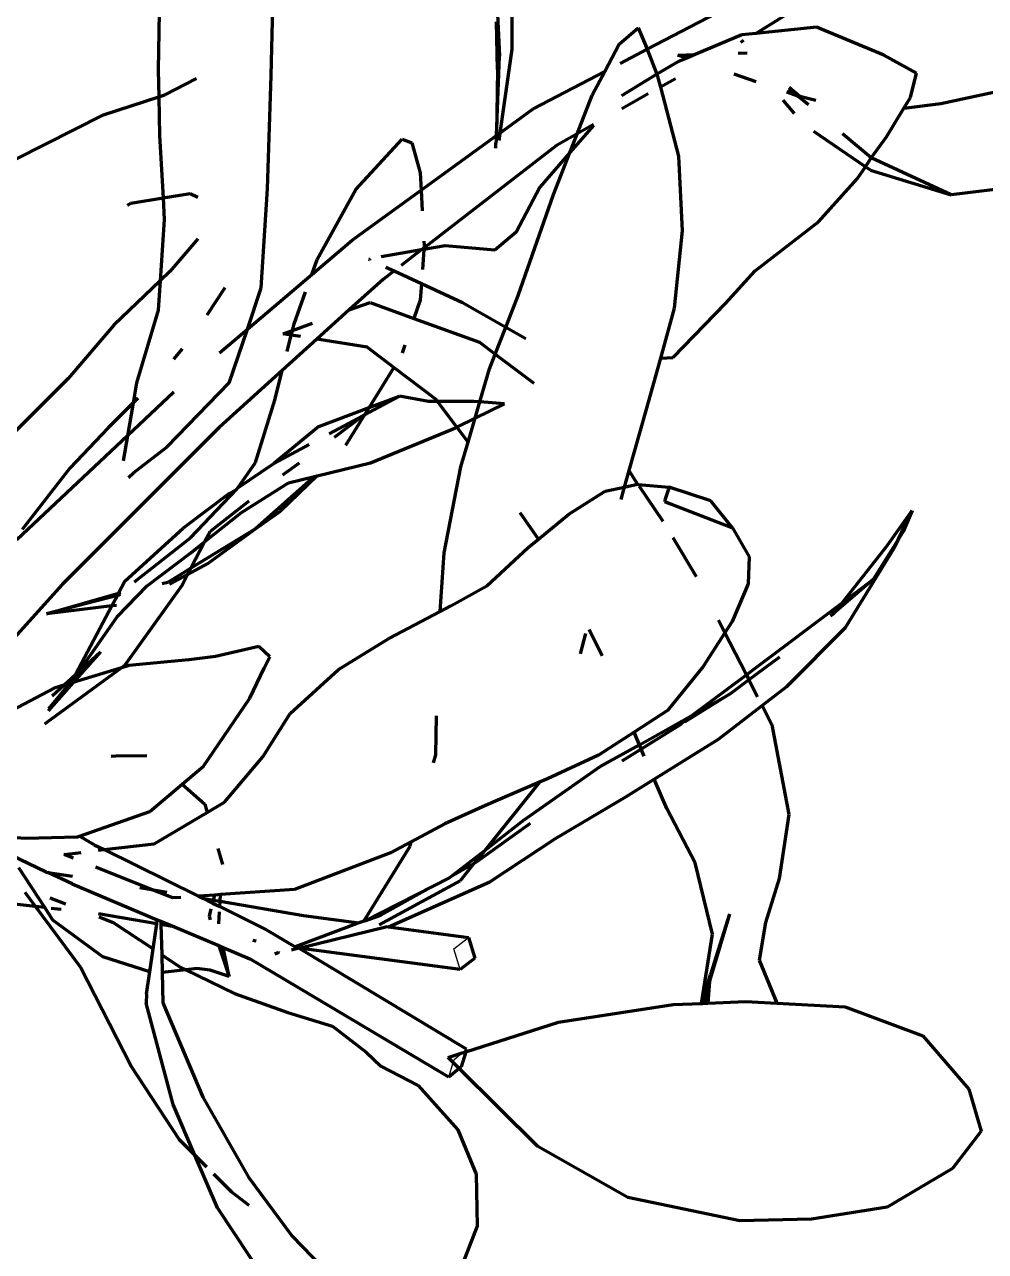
# Model space of a CAD drawing. Header units: millimetres. Extents: x 4307 to 31003, y 2809 to 20009.
# Drawn here: x 8106 to 8162.6, y 17218.3 to 17290.5 of the extents above; entities that cross this region are included whole.
import ezdxf

# ---------------------------------------------------------------- set-up
doc = ezdxf.new("R2010")
doc.units = ezdxf.units.MM
doc.layers.add('ProfileEdges', color=7, linetype='Continuous')

msp = doc.modelspace()

# ---------------------------------------------------------------- linework, layer by layer
for p, q in [((8131.296, 17236.096), (8132.167, 17236.769)), ((8131.664, 17234.88), (8131.296, 17236.096)), ((8131.314, 17229.586), (8131.781, 17229.971)), ((8131.781, 17229.971), (8132.054, 17230.196)), ((8130.997, 17228.535), (8131.26, 17229.407)), ((8131.26, 17229.407), (8131.314, 17229.586))]:
    msp.add_line(p, q)
at = {"layer": 'ProfileEdges', "lineweight": 211}
for p, q in [((8114.026, 17294.472), (8113.904, 17287.81)), ((8134.707, 17294.602), (8134.713, 17289.01)), ((8133.747, 17293.413), (8133.984, 17288.612)), ((8120.549, 17287.478), (8120.677, 17292.368)), ((8149.068, 17289.948), (8152.089, 17291.821)), ((8142.664, 17289.008), (8147.686, 17291.633)), ((8133.867, 17287.824), (8133.806, 17290.629)), ((8133.984, 17288.612), (8133.806, 17290.629)), ((8152.639, 17290.313), (8149.068, 17289.948)), ((8156.592, 17288.672), (8152.639, 17290.313)), ((8141.031, 17289.319), (8142.152, 17290.281)), ((8142.152, 17290.281), (8142.664, 17289.008)), ((8148.238, 17289.863), (8145.506, 17288.701)), ((8149.068, 17289.948), (8148.238, 17289.863)), ((8134.713, 17289.01), (8134.002, 17284.081)), ((8140.178, 17287.709), (8141.031, 17289.319)), ((8141.079, 17288.18), (8142.664, 17289.008)), ((8142.664, 17289.008), (8143.251, 17287.548)), ((8148.342, 17289.523), (8148.155, 17289.418)), ((8133.803, 17283.937), (8133.984, 17288.612)), ((8144.525, 17288.284), (8143.251, 17287.548)), ((8144.482, 17288.67), (8145.506, 17288.701)), ((8145.009, 17288.49), (8144.482, 17288.67)), ((8145.009, 17288.49), (8144.525, 17288.284)), ((8145.506, 17288.701), (8145.009, 17288.49)), ((8148.034, 17288.778), (8148.563, 17288.794)), ((8158.514, 17287.602), (8156.592, 17288.672)), ((8113.904, 17287.81), (8113.942, 17286.212)), ((8120.342, 17280.808), (8120.549, 17287.478)), ((8133.867, 17287.824), (8133.803, 17283.937)), ((8135.966, 17285.508), (8140.178, 17287.709)), ((8139.44, 17286.317), (8140.178, 17287.709)), ((8143.251, 17287.548), (8141.158, 17286.281)), ((8143.251, 17287.548), (8143.452, 17286.784)), ((8149.076, 17287.103), (8147.801, 17287.538)), ((8158.165, 17286.181), (8158.514, 17287.602)), ((8114.293, 17286.325), (8116.158, 17287.282)), ((8144.335, 17287.278), (8143.452, 17286.784)), ((8143.452, 17286.784), (8144.52, 17282.732)), ((8151.024, 17286.788), (8151.657, 17286.258)), ((8159.944, 17285.814), (8164.987, 17286.904)), ((8110.691, 17285.163), (8113.942, 17286.212)), ((8113.942, 17286.212), (8114.293, 17286.325)), ((8113.942, 17286.212), (8113.995, 17283.94)), ((8138.557, 17284.042), (8139.44, 17286.317)), ((8142.735, 17286.382), (8141.19, 17285.517)), ((8151.337, 17285.234), (8150.668, 17286.01)), ((8151.545, 17286.261), (8150.886, 17286.486)), ((8150.953, 17286.633), (8151.545, 17286.261)), ((8152.161, 17285.742), (8151.545, 17286.261)), ((8151.657, 17286.258), (8152.602, 17286.013)), ((8157.778, 17285.543), (8158.165, 17286.181)), ((8134.002, 17284.081), (8135.966, 17285.508)), ((8156.757, 17283.857), (8157.778, 17285.543)), ((8157.778, 17285.543), (8159.944, 17285.814)), ((8105.499, 17282.518), (8110.691, 17285.163)), ((8139.513, 17284.577), (8138.557, 17284.042)), ((8113.995, 17283.94), (8114.195, 17280.273)), ((8129.381, 17280.725), (8133.803, 17283.937)), ((8133.803, 17283.937), (8133.766, 17283.484)), ((8133.803, 17283.937), (8134.002, 17284.081)), ((8134.002, 17284.081), (8133.939, 17283.643)), ((8138.557, 17284.042), (8137.337, 17283.359)), ((8139.514, 17284.533), (8138.127, 17282.935)), ((8138.127, 17282.935), (8138.557, 17284.042)), ((8155.523, 17282.101), (8152.486, 17284.168)), ((8155.847, 17282.631), (8154.172, 17284.045)), ((8155.847, 17282.631), (8156.757, 17283.857)), ((8125.53, 17280.768), (8128.268, 17283.729)), ((8128.268, 17283.729), (8128.838, 17283.499)), ((8128.838, 17283.499), (8129.325, 17281.745)), ((8137.337, 17283.359), (8129.548, 17277.337)), ((8133.774, 17283.197), (8133.766, 17283.484)), ((8138.127, 17282.935), (8136.353, 17280.891)), ((8137.166, 17280.46), (8138.127, 17282.935)), ((8144.52, 17282.732), (8144.741, 17278.337)), ((8155.523, 17282.101), (8155.847, 17282.631)), ((8160.558, 17280.455), (8155.847, 17282.631)), ((8129.325, 17281.745), (8129.381, 17280.725)), ((8155.028, 17281.396), (8155.523, 17282.101)), ((8155.805, 17281.909), (8155.523, 17282.101)), ((8155.805, 17281.909), (8160.558, 17280.455)), ((8152.752, 17278.865), (8155.028, 17281.396)), ((8165.513, 17281.043), (8160.558, 17280.455)), ((8112.308, 17279.965), (8114.195, 17280.273)), ((8114.195, 17280.273), (8115.789, 17280.533)), ((8114.195, 17280.273), (8114.264, 17278.994)), ((8115.789, 17280.533), (8116.243, 17280.312)), ((8119.976, 17274.976), (8120.342, 17280.808)), ((8123.258, 17276.637), (8125.53, 17280.768)), ((8125.322, 17277.777), (8129.381, 17280.725)), ((8129.381, 17280.725), (8129.447, 17279.511)), ((8136.353, 17280.891), (8134.975, 17278.261)), ((8135.086, 17274.534), (8137.166, 17280.46)), ((8112.096, 17279.849), (8112.308, 17279.965)), ((8114.264, 17278.994), (8114.024, 17275.396)), ((8149.025, 17275.977), (8152.752, 17278.865)), ((8134.975, 17278.261), (8133.719, 17277.187)), ((8144.741, 17278.337), (8144.271, 17273.776)), ((8116.25, 17277.868), (8114.585, 17275.935)), ((8122.942, 17275.757), (8125.322, 17277.777)), ((8129.548, 17277.337), (8129.381, 17277.208)), ((8130.8, 17277.457), (8129.54, 17277.236)), ((8129.548, 17277.337), (8129.54, 17277.236)), ((8129.545, 17277.722), (8129.558, 17277.483)), ((8129.558, 17277.483), (8129.548, 17277.337)), ((8133.719, 17277.187), (8130.8, 17277.457)), ((8122.942, 17275.757), (8123.258, 17276.637)), ((8126.284, 17276.666), (8126.339, 17276.64)), ((8126.377, 17276.682), (8126.339, 17276.64)), ((8129.381, 17277.208), (8127.031, 17276.797)), ((8129.381, 17277.208), (8128.205, 17276.299)), ((8129.54, 17277.236), (8129.381, 17277.208)), ((8129.54, 17277.236), (8129.453, 17276.061)), ((8114.585, 17275.935), (8114.024, 17275.396)), ((8127.783, 17275.973), (8127.16, 17275.492)), ((8127.291, 17276.2), (8127.783, 17275.973)), ((8127.783, 17275.973), (8129.391, 17275.23)), ((8147.273, 17274.056), (8149.025, 17275.977)), ((8114.024, 17275.396), (8111.306, 17272.785)), ((8114.024, 17275.396), (8113.909, 17273.667)), ((8119.153, 17272.541), (8122.942, 17275.757)), ((8127.16, 17275.492), (8125.152, 17273.679)), ((8129.391, 17275.23), (8129.319, 17274.257)), ((8129.391, 17275.23), (8131.814, 17274.11)), ((8117.833, 17274.969), (8116.773, 17273.368)), ((8119.153, 17272.541), (8119.976, 17274.976)), ((8121.901, 17272.852), (8122.581, 17274.748)), ((8134.359, 17272.67), (8135.086, 17274.534)), ((8125.152, 17273.679), (8126.377, 17274.122)), ((8126.377, 17274.122), (8128.956, 17273.182)), ((8129.319, 17274.257), (8128.956, 17273.182)), ((8131.814, 17274.11), (8134.359, 17272.67)), ((8144.271, 17273.776), (8143.452, 17270.846)), ((8144.207, 17270.889), (8147.273, 17274.056)), ((8113.909, 17273.667), (8112.636, 17269.395)), ((8125.152, 17273.679), (8123.242, 17271.955)), ((8128.956, 17273.182), (8132.804, 17271.78)), ((8111.306, 17272.785), (8108.618, 17269.652)), ((8117.509, 17271.146), (8119.153, 17272.541)), ((8118.09, 17269.393), (8119.153, 17272.541)), ((8121.251, 17272.267), (8121.803, 17272.467)), ((8121.733, 17272.192), (8121.251, 17272.267)), ((8121.733, 17272.192), (8121.803, 17272.467)), ((8121.803, 17272.467), (8122.982, 17272.894)), ((8121.803, 17272.467), (8121.901, 17272.852)), ((8133.737, 17271.077), (8134.359, 17272.67)), ((8134.359, 17272.67), (8135.537, 17272.004)), ((8123.242, 17271.955), (8121.204, 17270.116)), ((8121.486, 17271.225), (8121.733, 17272.192)), ((8122.277, 17272.107), (8121.733, 17272.192)), ((8126.209, 17271.49), (8123.242, 17271.955)), ((8128.427, 17271.614), (8128.264, 17271.131)), ((8132.804, 17271.78), (8133.737, 17271.077)), ((8115.321, 17271.392), (8114.808, 17270.788)), ((8127.776, 17270.296), (8126.209, 17271.49)), ((8133.397, 17270.205), (8133.737, 17271.077)), ((8133.737, 17271.077), (8136.007, 17269.365)), ((8143.452, 17270.846), (8142.591, 17267.767)), ((8143.452, 17270.846), (8144.207, 17270.889)), ((8121.204, 17270.116), (8117.489, 17266.764)), ((8120.762, 17268.379), (8121.204, 17270.116)), ((8127.776, 17270.296), (8126.311, 17267.932)), ((8130.252, 17268.41), (8127.776, 17270.296)), ((8132.832, 17268.269), (8133.397, 17270.205)), ((8108.618, 17269.652), (8104.511, 17265.562)), ((8112.636, 17269.395), (8112.43, 17268.205)), ((8114.427, 17265.623), (8118.09, 17269.393)), ((8114.835, 17268.839), (8112.094, 17266.263)), ((8112.43, 17268.205), (8110.959, 17266.751)), ((8112.43, 17268.205), (8112.094, 17266.263)), ((8112.714, 17268.486), (8112.43, 17268.205)), ((8119.628, 17264.711), (8120.762, 17268.379)), ((8128.103, 17268.609), (8126.046, 17267.503)), ((8126.311, 17267.932), (8128.103, 17268.609)), ((8129.818, 17268.294), (8128.103, 17268.609)), ((8130.338, 17268.295), (8129.818, 17268.294)), ((8130.338, 17268.295), (8130.252, 17268.41)), ((8132.473, 17268.297), (8130.338, 17268.295)), ((8131.469, 17266.784), (8130.338, 17268.295)), ((8132.832, 17268.269), (8132.473, 17268.297)), ((8132.553, 17267.314), (8132.832, 17268.269)), ((8132.553, 17267.314), (8134.278, 17268.157)), ((8134.278, 17268.157), (8132.832, 17268.269)), ((8123.357, 17266.816), (8126.311, 17267.932)), ((8125.943, 17267.453), (8123.967, 17266.387)), ((8125.943, 17267.453), (8124.263, 17266.179)), ((8126.046, 17267.503), (8124.934, 17265.708)), ((8126.046, 17267.503), (8125.943, 17267.453)), ((8126.311, 17267.932), (8126.046, 17267.503)), ((8131.469, 17266.784), (8132.553, 17267.314)), ((8132.138, 17265.89), (8132.553, 17267.314)), ((8142.591, 17267.767), (8141.593, 17264.234)), ((8117.489, 17266.764), (8108.267, 17257.535)), ((8110.959, 17266.751), (8108.714, 17264.363)), ((8123.357, 17266.816), (8120.71, 17264.637)), ((8126.402, 17264.676), (8131.172, 17266.639)), ((8131.172, 17266.639), (8131.469, 17266.784)), ((8132.138, 17265.89), (8131.469, 17266.784)), ((8112.094, 17266.263), (8105.602, 17260.161)), ((8112.094, 17266.263), (8111.84, 17264.792)), ((8131.714, 17264.438), (8132.138, 17265.89)), ((8112.447, 17264.096), (8114.427, 17265.623)), ((8122.786, 17265.752), (8120.71, 17264.637)), ((8108.714, 17264.363), (8105.914, 17260.758)), ((8118.603, 17263.222), (8119.628, 17264.711)), ((8118.603, 17263.222), (8120.71, 17264.637)), ((8122.206, 17264.673), (8121.309, 17264.021)), ((8123.266, 17263.91), (8126.402, 17264.676)), ((8130.723, 17259.386), (8131.714, 17264.438)), ((8112.154, 17263.812), (8112.447, 17264.096)), ((8123.113, 17263.873), (8119.63, 17260.8)), ((8123.266, 17263.91), (8121.095, 17261.838)), ((8121.309, 17264.021), (8121.226, 17263.956)), ((8121.574, 17263.497), (8123.113, 17263.873)), ((8123.113, 17263.873), (8123.266, 17263.91)), ((8141.593, 17264.234), (8141.316, 17263.254)), ((8141.593, 17264.234), (8142.108, 17263.428)), ((8115.815, 17260.265), (8118.541, 17263.132)), ((8118.088, 17262.876), (8118.541, 17263.132)), ((8118.541, 17263.132), (8118.603, 17263.222)), ((8118.815, 17261.769), (8121.574, 17263.497)), ((8138.057, 17261.658), (8140.201, 17263.009)), ((8140.201, 17263.009), (8141.316, 17263.254)), ((8141.298, 17263.19), (8141.124, 17262.53)), ((8141.316, 17263.254), (8141.298, 17263.19)), ((8141.316, 17263.254), (8142.108, 17263.428)), ((8142.108, 17263.428), (8142.149, 17263.407)), ((8142.149, 17263.407), (8143.97, 17263.243)), ((8142.211, 17263.316), (8143.603, 17261.245)), ((8143.97, 17263.243), (8143.711, 17262.483)), ((8146.413, 17262.447), (8143.97, 17263.243)), ((8118.088, 17262.876), (8115.368, 17260.833)), ((8119.247, 17262.424), (8116.958, 17260.65)), ((8143.711, 17262.483), (8143.719, 17262.407)), ((8143.719, 17262.407), (8144.04, 17262.27)), ((8144.04, 17262.27), (8147.688, 17260.864)), ((8147.688, 17260.864), (8146.413, 17262.447)), ((8116.641, 17260.042), (8118.815, 17261.769)), ((8119.63, 17260.8), (8121.095, 17261.838)), ((8136.282, 17260.202), (8135.205, 17261.737)), ((8136.282, 17260.202), (8138.057, 17261.658)), ((8156.82, 17259.834), (8158.264, 17261.883)), ((8157.452, 17260.197), (8158.264, 17261.883)), ((8158.264, 17261.883), (8157.73, 17260.642)), ((8111.949, 17257.728), (8115.368, 17260.833)), ((8119.63, 17260.8), (8115.829, 17258.481)), ((8116.837, 17258.759), (8119.63, 17260.8)), ((8147.688, 17260.864), (8148.673, 17259.158)), ((8112.521, 17257.687), (8115.815, 17260.265)), ((8115.823, 17259.392), (8116.641, 17260.042)), ((8116.641, 17260.042), (8115.829, 17258.481)), ((8116.958, 17260.65), (8116.641, 17260.042)), ((8135.668, 17259.697), (8136.282, 17260.202)), ((8144.186, 17260.295), (8145.561, 17257.996)), ((8157.452, 17260.197), (8155.969, 17257.826)), ((8157.197, 17259.669), (8157.452, 17260.197)), ((8157.73, 17260.642), (8157.452, 17260.197)), ((8113.257, 17257.456), (8115.823, 17259.392)), ((8130.502, 17255.94), (8130.723, 17259.386)), ((8133.243, 17257.451), (8135.668, 17259.697)), ((8156.82, 17259.834), (8154.122, 17256.434)), ((8154.333, 17255.005), (8157.197, 17259.669)), ((8116.837, 17258.759), (8115.637, 17258.112)), ((8148.673, 17259.158), (8148.612, 17257.566)), ((8115.829, 17258.481), (8114.469, 17257.652)), ((8115.637, 17258.112), (8114.573, 17257.539)), ((8115.637, 17258.112), (8115.31, 17257.486)), ((8115.829, 17258.481), (8115.637, 17258.112)), ((8108.267, 17257.535), (8105.432, 17254.385)), ((8111.501, 17255.63), (8113.257, 17257.456)), ((8111.569, 17257.008), (8111.949, 17257.728)), ((8115.31, 17257.486), (8111.953, 17252.776)), ((8114.469, 17257.652), (8114.15, 17257.569)), ((8131.117, 17256.265), (8133.243, 17257.451)), ((8148.612, 17257.566), (8147.681, 17255.343)), ((8155.969, 17257.826), (8153.639, 17255.825)), ((8154.122, 17256.434), (8155.969, 17257.826)), ((8107.329, 17255.807), (8111.569, 17257.008)), ((8111.505, 17256.886), (8107.329, 17255.807)), ((8111.175, 17256.262), (8111.505, 17256.886)), ((8111.505, 17256.886), (8111.569, 17257.008)), ((8111.673, 17256.929), (8111.505, 17256.886)), ((8111.569, 17257.008), (8111.702, 17257.046)), ((8149.084, 17252.636), (8154.122, 17256.434)), ((8154.122, 17256.434), (8153.639, 17255.825)), ((8111.175, 17256.262), (8107.329, 17255.807)), ((8109.043, 17252.222), (8111.175, 17256.262)), ((8111.454, 17256.295), (8111.175, 17256.262)), ((8127.476, 17254.342), (8130.502, 17255.94)), ((8130.502, 17255.94), (8131.117, 17256.265)), ((8153.583, 17255.755), (8153.449, 17255.662)), ((8153.639, 17255.825), (8153.583, 17255.755)), ((8109.213, 17252.377), (8111.501, 17255.63)), ((8146.878, 17255.429), (8147.25, 17254.682)), ((8147.681, 17255.343), (8147.25, 17254.682)), ((8150.899, 17251.532), (8154.333, 17255.005)), ((8124.515, 17252.525), (8127.476, 17254.342)), ((8139.041, 17254.645), (8138.725, 17253.448)), ((8140.028, 17253.335), (8139.265, 17254.883)), ((8147.25, 17254.682), (8145.965, 17252.71)), ((8147.25, 17254.682), (8147.533, 17254.114)), ((8110.511, 17253.564), (8108.916, 17251.767)), ((8109.213, 17252.377), (8110.511, 17253.564)), ((8119.824, 17253.877), (8117.285, 17253.29)), ((8120.471, 17253.272), (8119.824, 17253.877)), ((8147.533, 17254.114), (8148.508, 17252.209)), ((8115.719, 17253.086), (8112.189, 17252.764)), ((8117.285, 17253.29), (8115.719, 17253.086)), ((8120.148, 17252.613), (8120.471, 17253.272)), ((8150.455, 17253.255), (8148.66, 17251.912)), ((8111.757, 17252.632), (8107.383, 17249.422)), ((8108.36, 17251.598), (8109.043, 17252.222)), ((8108.861, 17251.878), (8109.213, 17252.377)), ((8108.861, 17251.878), (8109.043, 17252.222)), ((8111.757, 17252.632), (8108.916, 17251.767)), ((8109.043, 17252.222), (8109.213, 17252.377)), ((8111.953, 17252.776), (8111.757, 17252.632)), ((8112.189, 17252.764), (8111.757, 17252.632)), ((8119.301, 17250.846), (8120.148, 17252.613)), ((8121.67, 17249.93), (8124.515, 17252.525)), ((8145.965, 17252.71), (8143.871, 17250.117)), ((8145.353, 17249.868), (8148.508, 17252.209)), ((8148.508, 17252.209), (8149.084, 17252.636)), ((8148.508, 17252.209), (8148.66, 17251.912)), ((8107.794, 17251.426), (8103.851, 17249.353)), ((8108.916, 17251.767), (8107.436, 17250.101)), ((8107.466, 17250.212), (8108.718, 17251.707)), ((8107.67, 17250.968), (8108.36, 17251.598)), ((8108.36, 17251.598), (8107.794, 17251.426)), ((8108.718, 17251.707), (8108.36, 17251.598)), ((8108.718, 17251.707), (8108.861, 17251.878)), ((8108.916, 17251.767), (8108.718, 17251.707)), ((8148.66, 17251.912), (8147.613, 17251.129)), ((8148.66, 17251.912), (8149.165, 17250.925)), ((8149.433, 17250.4), (8150.899, 17251.532)), ((8116.566, 17246.842), (8119.301, 17250.846)), ((8144.65, 17249.346), (8147.613, 17251.129)), ((8147.613, 17251.129), (8144.861, 17249.42)), ((8145.353, 17249.868), (8147.613, 17251.129)), ((8120.059, 17247.379), (8121.67, 17249.93)), ((8143.871, 17250.117), (8141.9, 17248.844)), ((8146.878, 17248.427), (8149.433, 17250.4)), ((8149.433, 17250.4), (8150.012, 17249.269)), ((8107.383, 17249.422), (8107.221, 17249.302)), ((8130.234, 17247.5), (8130.277, 17249.794)), ((8142.215, 17248.086), (8145.353, 17249.868)), ((8144.705, 17249.324), (8143.667, 17248.679)), ((8144.65, 17249.346), (8145.353, 17249.868)), ((8150.012, 17249.269), (8151.001, 17243.986)), ((8141.9, 17248.844), (8139.801, 17247.489)), ((8142.215, 17248.086), (8141.9, 17248.844)), ((8143.667, 17248.679), (8142.325, 17247.835)), ((8139.907, 17246.829), (8142.215, 17248.086)), ((8142.325, 17247.835), (8141.193, 17247.124)), ((8142.325, 17247.835), (8142.215, 17248.086)), ((8142.504, 17247.424), (8142.325, 17247.835)), ((8143.091, 17246.075), (8146.878, 17248.427)), ((8111.134, 17247.419), (8111.418, 17247.454)), ((8111.418, 17247.454), (8113.242, 17247.463)), ((8117.804, 17244.723), (8120.059, 17247.379)), ((8130.101, 17247.028), (8130.234, 17247.5)), ((8139.801, 17247.489), (8136.807, 17246.099)), ((8115.316, 17245.787), (8116.566, 17246.842)), ((8135.442, 17243.675), (8139.907, 17246.829)), ((8113.412, 17244.178), (8115.316, 17245.787)), ((8115.316, 17245.787), (8116.655, 17244.594)), ((8136.338, 17245.895), (8133.101, 17241.867)), ((8136.338, 17245.895), (8133.162, 17244.517)), ((8136.807, 17246.099), (8136.338, 17245.895)), ((8141.415, 17245.034), (8143.091, 17246.075)), ((8143.839, 17244.356), (8143.091, 17246.075)), ((8137.284, 17242.577), (8141.415, 17245.034)), ((8109.272, 17242.727), (8113.412, 17244.178)), ((8113.674, 17242.274), (8116.792, 17244.123)), ((8116.655, 17244.594), (8116.792, 17244.123)), ((8116.792, 17244.123), (8117.804, 17244.723)), ((8133.162, 17244.517), (8130.772, 17243.442)), ((8145.489, 17241.157), (8143.839, 17244.356)), ((8130.772, 17243.442), (8128.799, 17242.387)), ((8135.787, 17243.469), (8132.675, 17241.224)), ((8135.442, 17243.675), (8133.101, 17241.867)), ((8151.001, 17243.986), (8150.443, 17240.238)), ((8104.691, 17242.704), (8106.119, 17242.612)), ((8106.119, 17242.612), (8109.154, 17242.686)), ((8109.154, 17242.686), (8109.272, 17242.727)), ((8110.141, 17242.22), (8109.272, 17242.727)), ((8110.141, 17242.22), (8110.733, 17241.928)), ((8110.733, 17241.928), (8113.674, 17242.274)), ((8117.408, 17241.999), (8117.682, 17241.055)), ((8126.004, 17237.724), (8128.73, 17242.141)), ((8128.799, 17242.387), (8127.573, 17241.731)), ((8128.73, 17242.141), (8128.799, 17242.387)), ((8133.418, 17240.042), (8137.284, 17242.577)), ((8107.312, 17240.605), (8105.235, 17241.603)), ((8108.38, 17241.652), (8109.379, 17241.769)), ((8108.93, 17241.431), (8108.38, 17241.652)), ((8110.406, 17241.89), (8110.733, 17241.928)), ((8110.733, 17241.928), (8116.279, 17239.193)), ((8127.573, 17241.731), (8121.925, 17239.579)), ((8133.101, 17241.867), (8131.218, 17240.413)), ((8133.101, 17241.867), (8132.504, 17241.125)), ((8107.237, 17238.516), (8105.712, 17240.855)), ((8107.312, 17240.605), (8107.407, 17240.59)), ((8107.407, 17240.59), (8108.869, 17240.362)), ((8108.844, 17239.92), (8107.407, 17240.59)), ((8113.51, 17239.591), (8110.236, 17240.906)), ((8131.218, 17240.413), (8132.504, 17241.125)), ((8132.504, 17241.125), (8131.674, 17240.092)), ((8132.504, 17241.125), (8132.675, 17241.224)), ((8146.517, 17236.952), (8145.489, 17241.157)), ((8108.844, 17239.92), (8113.855, 17237.808)), ((8130.119, 17239.802), (8126.044, 17237.714)), ((8131.674, 17240.092), (8126.902, 17237.511)), ((8130.119, 17239.802), (8126.981, 17238.056)), ((8127.46, 17237.379), (8133.418, 17240.042)), ((8131.006, 17240.25), (8130.119, 17239.802)), ((8131.006, 17240.25), (8131.218, 17240.413)), ((8150.443, 17240.238), (8149.629, 17237.65)), ((8106.699, 17238.577), (8098.801, 17239.465)), ((8106.699, 17238.577), (8106.09, 17239.399)), ((8107.529, 17239.091), (8108.452, 17238.733)), ((8112.837, 17239.707), (8113.51, 17239.591)), ((8113.51, 17239.591), (8114.416, 17239.435)), ((8114.76, 17239.089), (8113.51, 17239.591)), ((8115.243, 17239.122), (8114.76, 17239.089)), ((8117.219, 17239.257), (8116.279, 17239.193)), ((8116.279, 17239.193), (8116.529, 17239.07)), ((8116.529, 17239.07), (8117.143, 17238.964)), ((8116.529, 17239.07), (8117.098, 17238.789)), ((8117.219, 17239.257), (8117.143, 17238.964)), ((8117.577, 17239.282), (8117.219, 17239.257)), ((8117.554, 17238.893), (8117.577, 17239.282)), ((8121.925, 17239.579), (8117.577, 17239.282)), ((8107.237, 17238.516), (8106.699, 17238.577)), ((8109.342, 17235.01), (8106.699, 17238.577)), ((8107.715, 17237.783), (8107.237, 17238.516)), ((8108.2, 17238.408), (8107.617, 17238.474)), ((8117.012, 17238.454), (8116.9, 17238.018)), ((8117.143, 17238.964), (8117.098, 17238.789)), ((8117.098, 17238.789), (8117.535, 17238.574)), ((8117.143, 17238.964), (8117.554, 17238.893)), ((8117.535, 17238.574), (8117.554, 17238.893)), ((8117.535, 17238.574), (8120.288, 17237.216)), ((8117.554, 17238.893), (8122.448, 17238.047)), ((8110.649, 17235.63), (8107.715, 17237.783)), ((8113.819, 17237.562), (8110.398, 17238.152)), ((8110.416, 17237.97), (8111.264, 17237.641)), ((8111.264, 17237.641), (8113.605, 17236.087)), ((8113.819, 17237.562), (8113.855, 17237.808)), ((8113.855, 17237.808), (8114.062, 17237.721)), ((8114.062, 17237.721), (8114.871, 17237.38)), ((8114.062, 17237.721), (8114.068, 17237.519)), ((8116.9, 17238.018), (8116.971, 17237.802)), ((8117.476, 17237.57), (8117.517, 17238.263)), ((8122.448, 17238.047), (8125.716, 17237.617)), ((8126.004, 17237.724), (8125.716, 17237.617)), ((8126.044, 17237.714), (8126.004, 17237.724)), ((8126.981, 17238.056), (8126.044, 17237.714)), ((8147.51, 17238.13), (8146.381, 17234.324)), ((8147.51, 17238.13), (8146.406, 17234.584)), ((8149.629, 17237.65), (8149.255, 17235.424)), ((8113.605, 17236.087), (8113.819, 17237.562)), ((8114.871, 17237.38), (8114.068, 17237.519)), ((8114.068, 17237.519), (8114.115, 17235.748)), ((8114.871, 17237.38), (8117.476, 17236.283)), ((8120.288, 17237.216), (8121.971, 17236.213)), ((8125.716, 17237.617), (8121.971, 17236.213)), ((8122.19, 17236.126), (8127.375, 17237.399)), ((8127.375, 17237.399), (8127.46, 17237.379)), ((8127.46, 17237.379), (8132.167, 17236.769)), ((8145.868, 17232.881), (8146.517, 17236.952)), ((8117.476, 17236.283), (8118.079, 17234.463)), ((8117.476, 17236.283), (8117.725, 17236.177)), ((8118.079, 17234.463), (8117.725, 17236.177)), ((8117.725, 17236.177), (8119.3, 17235.514)), ((8119.665, 17236.553), (8119.478, 17236.585)), ((8132.167, 17236.769), (8132.535, 17235.552)), ((8113.41, 17234.742), (8110.649, 17235.63)), ((8113.41, 17234.742), (8113.605, 17236.087)), ((8114.115, 17235.748), (8115.207, 17235.023)), ((8114.115, 17235.748), (8114.143, 17234.702)), ((8130.076, 17229.09), (8119.3, 17235.514)), ((8121.003, 17235.876), (8120.763, 17235.787)), ((8121.003, 17235.876), (8121.046, 17235.854)), ((8122.19, 17236.126), (8121.746, 17236.021)), ((8131.664, 17234.88), (8122.19, 17236.126)), ((8132.054, 17230.196), (8122.19, 17236.126)), ((8132.535, 17235.552), (8131.664, 17234.88)), ((8112.32, 17229.2), (8109.342, 17235.01)), ((8113.222, 17233.452), (8113.41, 17234.742)), ((8115.538, 17234.861), (8114.143, 17234.702)), ((8115.207, 17235.023), (8115.538, 17234.861)), ((8116.175, 17234.933), (8115.538, 17234.861)), ((8115.538, 17234.861), (8118.399, 17233.459)), ((8116.971, 17234.847), (8116.175, 17234.933)), ((8118.079, 17234.463), (8116.971, 17234.847)), ((8149.255, 17235.424), (8150.301, 17232.889)), ((8114.143, 17234.702), (8114.191, 17232.923)), ((8145.915, 17232.883), (8146.406, 17234.584)), ((8146.336, 17234.172), (8145.954, 17232.884)), ((8146.336, 17234.172), (8146.116, 17232.891)), ((8146.336, 17234.172), (8146.241, 17232.896)), ((8146.381, 17234.324), (8146.336, 17234.172)), ((8146.406, 17234.584), (8146.381, 17234.324)), ((8113.222, 17233.452), (8113.2, 17232.898)), ((8118.399, 17233.459), (8121.527, 17232.348)), ((8114.78, 17226.938), (8113.2, 17232.898)), ((8114.191, 17232.923), (8116.525, 17227.372)), ((8137.455, 17231.789), (8144.198, 17232.813)), ((8144.198, 17232.813), (8145.868, 17232.881)), ((8145.868, 17232.881), (8145.915, 17232.883)), ((8145.915, 17232.883), (8145.954, 17232.884)), ((8145.954, 17232.884), (8146.116, 17232.891)), ((8146.116, 17232.891), (8146.241, 17232.896)), ((8146.241, 17232.896), (8148.486, 17232.986)), ((8148.486, 17232.986), (8150.301, 17232.889)), ((8150.301, 17232.889), (8154.324, 17232.674)), ((8154.324, 17232.674), (8158.891, 17230.974)), ((8121.527, 17232.348), (8124.162, 17231.55)), ((8124.162, 17231.55), (8126.135, 17230.011)), ((8132.008, 17230.044), (8137.455, 17231.789)), ((8158.891, 17230.974), (8161.601, 17227.839)), ((8126.135, 17230.011), (8127.001, 17229.185)), ((8130.958, 17229.707), (8131.781, 17229.971)), ((8131.26, 17229.407), (8130.958, 17229.707)), ((8132.008, 17230.044), (8131.736, 17229.145)), ((8131.781, 17229.971), (8132.008, 17230.044)), ((8132.054, 17230.196), (8132.008, 17230.044)), ((8115.153, 17224.864), (8112.32, 17229.2)), ((8127.001, 17229.185), (8129.21, 17228.062)), ((8130.997, 17228.535), (8130.076, 17229.09)), ((8131.62, 17229.049), (8130.997, 17228.535)), ((8131.62, 17229.049), (8131.26, 17229.407)), ((8131.736, 17229.145), (8131.62, 17229.049)), ((8136.235, 17224.459), (8131.62, 17229.049)), ((8129.21, 17228.062), (8131.541, 17225.44)), ((8161.601, 17227.839), (8162.329, 17225.372)), ((8116.063, 17223.955), (8114.78, 17226.938)), ((8116.525, 17227.372), (8119.224, 17222.667)), ((8131.541, 17225.44), (8132.618, 17222.829)), ((8162.329, 17225.372), (8160.628, 17223.169)), ((8116.063, 17223.955), (8115.153, 17224.864)), ((8116.777, 17223.242), (8116.063, 17223.955)), ((8117.401, 17220.848), (8116.063, 17223.955)), ((8141.536, 17221.467), (8136.235, 17224.459)), ((8118.25, 17221.772), (8117.175, 17222.845)), ((8119.224, 17222.667), (8121.784, 17219.196)), ((8132.618, 17222.829), (8132.668, 17219.776)), ((8160.628, 17223.169), (8156.795, 17220.887)), ((8119.27, 17220.992), (8118.25, 17221.772)), ((8148.121, 17220.092), (8141.536, 17221.467)), ((8121.168, 17215.173), (8117.401, 17220.848)), ((8156.795, 17220.887), (8152.345, 17220.182)), ((8132.668, 17219.776), (8131.491, 17216.731)), ((8152.345, 17220.182), (8148.121, 17220.092)), ((8121.784, 17219.196), (8124.135, 17216.756))]:
    msp.add_line(p, q, dxfattribs=at)

doc.saveas('drawing.dxf')
